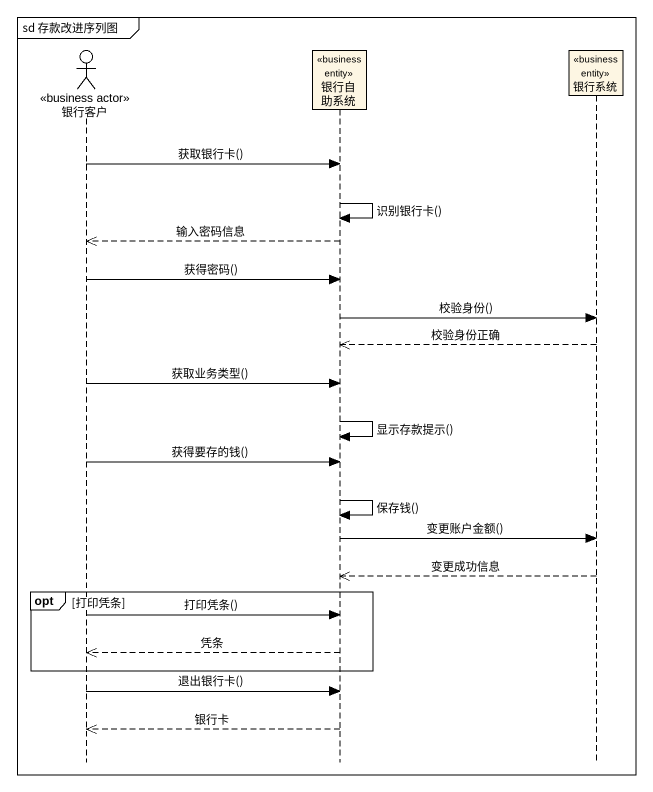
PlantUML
@startuml
mainframe sd 存款改进序列图
hide footbox
actor 银行客户 <<business actor>>
participant 银行自助系统 <<business entity>>
participant 银行系统 <<business entity>>

银行客户 -> 银行自助系统 : 获取银行卡()
银行自助系统 -> 银行自助系统 : 识别银行卡()
银行自助系统 -->> 银行客户 : 输入密码信息
银行客户 -> 银行自助系统 : 获得密码()
银行自助系统 -> 银行系统 : 校验身份()
银行系统 -->> 银行自助系统 : 校验身份正确
银行客户 -> 银行自助系统 : 获取业务类型()
银行自助系统 -> 银行自助系统 : 显示存款提示()
银行客户 -> 银行自助系统 : 获得要存的钱()
银行自助系统 -> 银行自助系统 : 保存钱()
银行自助系统 -> 银行系统 : 变更账户金额()
银行系统 -->> 银行自助系统 : 变更成功信息
opt 打印凭条
  银行客户 -> 银行自助系统 : 打印凭条()
  银行自助系统 -->> 银行客户 : 凭条
end
银行客户 -> 银行自助系统 : 退出银行卡()
银行自助系统 -->> 银行客户 : 银行卡
@enduml
